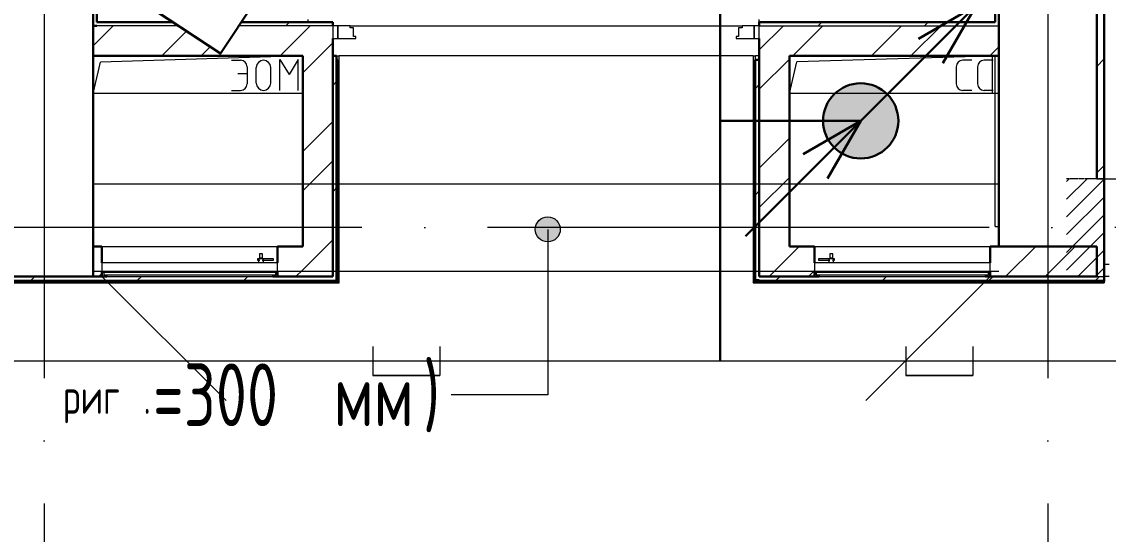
# Model space of a CAD drawing. Header units: millimetres. Extents: x -495897 to 1376592, y -28539 to 470976.
# Drawn here: x -22702 to -18371, y 347632 to 349677 of the extents above; entities that cross this region are included whole.
import ezdxf
from ezdxf.enums import TextEntityAlignment as Align

# ---------------------------------------------------------------- set-up
doc = ezdxf.new("R2010")
doc.units = ezdxf.units.MM
doc.set_wipeout_variables(frame=1)
for name, pattern in [('ADSK_Линия сетки', [25, 20, -2.5, 0, -2.5]), ('ADSK_Сверху', [450, 300, -150]), ('ADSK_Штриховая_ш2 п1_5', [4.5, 3, -1.5])]:
    doc.linetypes.add(name, pattern=pattern)
for name, color, linetype, lineweight in [('Provodka', 151, 'Continuous', 30), ('RC-Видеонаблюдение', 5, 'Continuous', 30), ('RC-Линии_связи-Адресные', 5, 'Continuous', 30), ('Аннотация', 7, 'Continuous', 18), ('Двери', 252, 'Continuous', 9), ('Лестницы', 252, 'Continuous', 9), ('Линии', 7, 'Continuous', 9), ('Оборудование', 8, 'Continuous', 18), ('Ограждение', 252, 'Continuous', 9), ('Оси', 252, 'Continuous', 9), ('Перекрытие', 252, 'Continuous', 18), ('Стены внутренние', 7, 'Continuous', 18), ('Стены наружные', 7, 'Continuous', 18), ('Стены штриховка', 7, 'Continuous', 9)]:
    doc.layers.add(name, color=color, linetype=linetype, lineweight=lineweight)
doc.layers.add('RC-Позиционные_обозначения', color=7, linetype='Continuous')
doc.styles.add('GOST Common_3', font='', dxfattribs={"height": 3.5})
doc.styles.add('GOST Common_5', font='', dxfattribs={"width": 0.9, "height": 2.5})
doc.styles.add('RubezhCAD', font='', dxfattribs={"oblique": 10})
doc.styles.get("Standard").update_dxf_attribs({"font": ''})
doc.styles.get('GOST Common_3').set_extended_font_data('GOST 2.304 type A')
doc.styles.get('GOST Common_5').set_extended_font_data('GOST 2.304 type A')
doc.styles.get('RubezhCAD').set_extended_font_data('GOST type A')
doc.styles.get('Standard').set_extended_font_data('GOST type B')
pattern_1 = [(0, (-32119.8, 96), (0, 600), []), (90, (-32119.8, 96), (-600, 4e-14), [])]

# ---------------------------------------------------------------- blocks, each defined once
blk = doc.blocks.new('*U991')
at = {"layer": 'Provodka'}
h = blk.add_hatch(color=256, dxfattribs=at)
h.paths.add_polyline_path([(150, 0, 0.198912), (106.1, 106.1), (0, 0), (-75, -129.9, 0.57735)])
h.paths.add_polyline_path([(0, 0), (-106.1, -106.1, 0.065543), (-75, -129.9)])
h.paths.add_polyline_path([(0, 0), (-129.9, -75, 0.065543), (-106.1, -106.1)])
h.paths.add_polyline_path([(106.1, 106.1, 0.668179), (-150, 0, 0.131652), (-129.9, -75), (0, 0)])
at = {"layer": 'Provodka', "color": 1}
for p, q in [((0, 0), (459.6, 459.6)), ((459.6, 459.6), (230.4, 327.3)), ((459.6, 459.6), (327.3, 230.4)), ((-459.6, -459.6), (0, 0)), ((0, 0), (-229.3, -132.4)), ((0, 0), (-132.4, -229.3))]:
    blk.add_line(p, q, dxfattribs=at)
at = {"layer": 'Provodka'}
blk.add_circle((0, 0), 150, dxfattribs=at)
blk = doc.blocks.new('RC-UGO-CAM-01')
blk.add_attdef('PSTN', text='', height=2.5).set_placement((4.626, 3.284), align=Align.BOTTOM_LEFT)
at = {"color": 1}
blk.add_wipeout([(3.743, 0), (6.243, 2.499), (6.243, -2.499)], dxfattribs=at)
blk.add_line((6.243, 2.499), (6.243, -2.499), dxfattribs=at)
blk.add_wipeout([(-3.743, -2.499), (-3.741, 2.497), (3.743, 2.499), (3.743, -2.499)], dxfattribs=at)
for q in [(6.243, 2.499), (6.243, -2.499)]:
    blk.add_line((3.743, 0), q, dxfattribs=at)
blk.add_lwpolyline([(3.743, -2.499), (3.743, 2.499), (-3.743, 2.499), (-3.743, -2.499), (3.743, -2.499)], close=True, dxfattribs=at)
blk = doc.blocks.new('1 этаж')
at = {"layer": 'Аннотация', "lineweight": 9, "true_color": 0x636466}
h = blk.add_hatch(color=251, dxfattribs=at)
edge = h.paths.add_edge_path()
edge.add_arc((-19849, -11550.5), 50, 0, 360)
at = {"layer": 'Двери', "lineweight": 18, "true_color": 0x636466}
h = blk.add_hatch(dxfattribs=at)
h.set_pattern_fill('FP_2', color=251, angle=180, style=0, pattern_type=2)
h.set_pattern_definition([(225, (-16940.8, -11543.73), (35.3553, -35.3553), [])])
h.paths.add_polyline_path([(-16350.8, -11738.7), (-16350.8, -11348.7), (-16500.8, -11348.7), (-16500.8, -11738.7)])
h.paths.add_polyline_path([(-17780.8, -11738.7), (-17630.8, -11738.7), (-17630.8, -11348.7), (-17780.8, -11348.7)])
at = {"layer": 'Ограждение', "true_color": 0x636466}
h = blk.add_hatch(dxfattribs=at)
h.set_pattern_fill('FP_26', color=251, style=0, pattern_type=2)
h.set_pattern_definition(pattern_1)
h.paths.add_polyline_path([(-20680.8, -11763.7), (-20680.8, -10858.7), (-20690.8, -10858.7), (-20690.8, -10873.7), (-20685.8, -10873.7), (-20685.8, -11758.7)])
h = blk.add_hatch(dxfattribs=at)
h.set_pattern_fill('FP_25', color=251, style=0, pattern_type=2)
h.set_pattern_definition(pattern_1)
h.paths.add_polyline_path([(-19030.8, -11763.7), (-19025.8, -11758.7), (-19025.8, -10878.7), (-19020.8, -10878.7), (-19020.8, -10858.7), (-19030.8, -10858.7), (-19030.8, -11758.7)])
h = blk.add_hatch(dxfattribs=at)
h.set_pattern_fill('FP_26', color=251, style=0, pattern_type=2)
h.set_pattern_definition(pattern_1)
h.paths.add_polyline_path([(-20844.2, -11763.7), (-20680.8, -11763.7), (-20685.8, -11758.7), (-22850.9, -11758.7), (-22850.9, -11763.7), (-21561.7, -11763.7)])
h = blk.add_hatch(dxfattribs=at)
h.set_pattern_fill('FP_26', color=251, style=0, pattern_type=2)
h.set_pattern_definition(pattern_1)
h.paths.add_polyline_path([(-19005.8, -11763.7), (-17630.8, -11763.7), (-17630.8, -11758.7), (-19025.8, -11758.7), (-19030.8, -11763.7), (-19020.7, -11763.7)])
at = {"color": 251, "lineweight": 18, "true_color": 0x636466}
for p, q in [((-20825.8, -10858.7), (-21631.2, -10883.7)), ((-18050.8, -10858.7), (-18856.8, -10881.6)), ((-21660.8, -11008.7), (-21631.2, -10883.7)), ((-21109.8, -10876), (-21073.3, -10876)), ((-21047.2, -10902.1), (-21047.2, -10969.9)), ((-21010.7, -10967.3), (-21010.7, -10904.7)), ((-20953.3, -10967.3), (-20953.3, -10904.7)), ((-20916.8, -10873.4), (-20880.2, -10933.4)), ((-20916.8, -10996), (-20916.8, -10873.4)), ((-20843.7, -10873.4), (-20880.2, -10933.4)), ((-20843.7, -10996), (-20843.7, -10873.4)), ((-18885.8, -11008.7), (-18856.8, -10881.6)), ((-18220.9, -10902.1), (-18220.9, -10969.9)), ((-18158.3, -10876), (-18194.8, -10876)), ((-18135.9, -10902.1), (-18135.9, -10969.9)), ((-18073.3, -10876), (-18109.8, -10876)), ((-21083.7, -10928.2), (-21047.2, -10928.2)), ((-21109.8, -10996), (-21073.3, -10996)), ((-18158.3, -10996), (-18194.8, -10996)), ((-18073.3, -10996), (-18109.8, -10996)), ((-20825.8, -11008.7), (-21660.8, -11008.7)), ((-18050.8, -11008.7), (-18885.8, -11008.7))]:
    blk.add_line(p, q, dxfattribs=at)
for centre, radius, start, end in [((-21073.3, -10902.1), 26.1, 0, 90), ((-20982, -10904.7), 28.7, 0, 180), ((-18194.8, -10902.1), 26.1, 90, 180), ((-18109.8, -10902.1), 26.1, 90, 180), ((-21073.3, -10969.9), 26.1, 270, 0), ((-20982, -10967.3), 28.7, 180, 0), ((-18194.8, -10969.9), 26.1, 180, 270), ((-18109.8, -10969.9), 26.1, 180, 270)]:
    blk.add_arc(centre, radius, start, end, dxfattribs=at)
at = {"layer": 'Аннотация', "color": 251, "lineweight": 9, "true_color": 0x636466}
for p, q in [((-19849, -11550.5), (-19849, -12210.4)), ((-20227.4, -12210.4), (-20233.6, -12210.4)), ((-19849, -12210.4), (-20227.4, -12210.4))]:
    blk.add_line(p, q, dxfattribs=at)
blk.add_circle((-19849, -11550.5), 50, dxfattribs=at)
at = {"layer": 'Двери', "color": 251, "true_color": 0x636466}
for p, q in [((-20705.8, -10738.7), (-20705.8, -10788.7)), ((-20685.8, -10738.7), (-20705.8, -10738.7)), ((-20685.8, -10788.7), (-20685.8, -10738.7)), ((-20636.8, -10738.7), (-20685.8, -10738.7)), ((-20685.8, -10738.7), (-20685.8, -10788.7)), ((-20636.8, -10746.7), (-20636.8, -10738.7)), ((-19074.8, -10738.7), (-19074.8, -10746.7)), ((-19025.8, -10738.7), (-19074.8, -10738.7)), ((-19005.8, -10738.7), (-19025.8, -10738.7)), ((-19025.8, -10738.7), (-19025.8, -10788.7)), ((-19025.8, -10788.7), (-19025.8, -10738.7)), ((-19005.8, -10788.7), (-19005.8, -10738.7)), ((-20622.8, -10746.7), (-20636.8, -10746.7)), ((-20622.8, -10780.7), (-20622.8, -10746.7)), ((-20613.8, -10780.7), (-20622.8, -10780.7)), ((-20613.8, -10788.7), (-20613.8, -10780.7)), ((-19088.8, -10780.7), (-19097.8, -10780.7)), ((-19097.8, -10780.7), (-19097.8, -10788.7)), ((-19074.8, -10746.7), (-19088.8, -10746.7)), ((-19088.8, -10746.7), (-19088.8, -10780.7)), ((-20705.8, -10788.7), (-20685.8, -10788.7)), ((-20685.8, -10788.7), (-20613.8, -10788.7)), ((-19097.8, -10788.7), (-19025.8, -10788.7)), ((-19025.8, -10788.7), (-19005.8, -10788.7)), ((-17630.8, -11688.7), (-17610.8, -11688.7)), ((-17630.8, -11738.7), (-17630.8, -11688.7)), ((-17610.8, -11738.7), (-17630.8, -11738.7))]:
    blk.add_line(p, q, dxfattribs=at)
at = {"layer": 'Двери', "color": 251, "linetype": 'ADSK_Штриховая_ш2 п1_5', "true_color": 0x636466}
for p, q in [((-17630.8, -11348.7), (-17780.8, -11348.7)), ((-17630.8, -11738.7), (-17630.8, -11348.7)), ((-17780.8, -11738.7), (-17630.8, -11738.7))]:
    blk.add_line(p, q, dxfattribs=at)
at = {"layer": 'Лестницы', "color": 251, "true_color": 0x636466}
blk.add_line((-20636.8, -10738.7), (-19074.8, -10738.7), dxfattribs=at)
at = {"layer": 'Линии', "color": 251, "linetype": 'ADSK_Сверху', "ltscale": 100, "true_color": 0x636466}
for p, q in [((-21660.8, -11368.7), (-18050.8, -11368.7)), ((-18050.8, -11718.7), (-21660.8, -11718.7))]:
    blk.add_line(p, q, dxfattribs=at)
at = {"layer": 'Оборудование', "color": 251, "true_color": 0x636466}
for p, q in [((-20998.4, -11648.4), (-20998.4, -11665.9)), ((-20986.2, -11648.4), (-20998.4, -11648.4)), ((-20986.2, -11665.9), (-20986.2, -11648.4)), ((-18725.4, -11648.4), (-18725.4, -11665.9)), ((-18713.2, -11648.4), (-18725.4, -11648.4)), ((-18713.2, -11665.9), (-18713.2, -11648.4)), ((-21625.8, -11683.7), (-21625.8, -11720.1)), ((-20925.8, -11683.7), (-21625.8, -11683.7)), ((-20997.1, -11668.4), (-21005.4, -11668.4)), ((-21005.4, -11668.4), (-21005.4, -11673.4)), ((-21005.4, -11673.4), (-20997.1, -11673.4)), ((-21002, -11667.8), (-21002, -11683.7)), ((-20982.7, -11667.8), (-21002, -11667.8)), ((-20998.4, -11665.9), (-21000.4, -11667.8)), ((-20986.2, -11665.9), (-20998.4, -11665.9)), ((-20941.7, -11668.4), (-20987.5, -11668.4)), ((-20987.5, -11673.4), (-20941.7, -11673.4)), ((-20984.2, -11667.8), (-20986.2, -11665.9)), ((-20982.7, -11683.7), (-20982.7, -11667.8)), ((-20941.7, -11673.4), (-20941.7, -11668.4)), ((-20925.8, -11720.1), (-20925.8, -11683.7)), ((-18785.8, -11683.7), (-18785.8, -11720.1)), ((-18085.8, -11683.7), (-18785.8, -11683.7)), ((-18770, -11668.4), (-18770, -11673.4)), ((-18724.1, -11668.4), (-18770, -11668.4)), ((-18770, -11673.4), (-18724.1, -11673.4)), ((-18729, -11667.8), (-18729, -11683.7)), ((-18709.7, -11667.8), (-18729, -11667.8)), ((-18725.4, -11665.9), (-18727.4, -11667.8)), ((-18713.2, -11665.9), (-18725.4, -11665.9)), ((-18706.2, -11668.4), (-18714.5, -11668.4)), ((-18714.5, -11673.4), (-18706.2, -11673.4)), ((-18711.2, -11667.8), (-18713.2, -11665.9)), ((-18709.7, -11683.7), (-18709.7, -11667.8)), ((-18706.2, -11673.4), (-18706.2, -11668.4)), ((-18085.8, -11720.1), (-18085.8, -11683.7)), ((-21624.9, -11721), (-20926.7, -11721)), ((-21618.8, -11721), (-21618.8, -11730.8)), ((-21617.8, -11731.7), (-20933.8, -11731.7)), ((-21606.8, -11733.3), (-21606.8, -11738.7)), ((-20944.8, -11738.7), (-20944.8, -11733.3)), ((-20932.8, -11730.8), (-20932.8, -11721)), ((-18784.9, -11721), (-18086.7, -11721)), ((-18778.8, -11721), (-18778.8, -11730.8)), ((-18777.8, -11731.7), (-18093.8, -11731.7)), ((-18766.8, -11733.3), (-18766.8, -11738.7)), ((-18104.8, -11738.7), (-18104.8, -11733.3)), ((-18092.8, -11730.8), (-18092.8, -11721)), ((-21625.8, -11738.7), (-21130.8, -12233.7)), ((-21606.8, -11738.7), (-20944.8, -11738.7)), ((-18766.8, -11738.7), (-18104.8, -11738.7)), ((-18085.8, -11738.7), (-18580.8, -12233.7))]:
    blk.add_line(p, q, dxfattribs=at)
for points, knots in [([(-21625.8, -11720.1), (-21625.8, -11720.2), (-21625.8, -11720.4), (-21625.7, -11720.6), (-21625.5, -11720.8), (-21625.4, -11720.9), (-21625.2, -11721), (-21625.1, -11721), (-21625, -11721), (-21624.9, -11721)], [-1, -1, -1, -1, -0.833333, -0.666667, -0.5, -0.333333, -0.25, -0.166667, 0, 0, 0, 0]), ([(-21618.8, -11730.8), (-21618.8, -11730.9), (-21618.8, -11731), (-21618.7, -11731.2), (-21618.6, -11731.4), (-21618.4, -11731.5), (-21618.3, -11731.6), (-21618.2, -11731.7), (-21618.1, -11731.7), (-21617.9, -11731.7), (-21617.8, -11731.7)], [-1, -1, -1, -1, -0.833333, -0.666667, -0.541667, -0.416667, -0.333333, -0.25, -0.166667, 0, 0, 0, 0]), ([(-21608.3, -11731.7), (-21608.2, -11731.7), (-21608, -11731.8), (-21607.7, -11731.8), (-21607.6, -11731.9), (-21607.4, -11732), (-21607.2, -11732.2), (-21607.1, -11732.3), (-21607, -11732.5), (-21606.9, -11732.7), (-21606.8, -11732.9), (-21606.8, -11733.1), (-21606.8, -11733.3)], [-1, -1, -1, -1, -0.833333, -0.75, -0.666667, -0.583333, -0.5, -0.416667, -0.333333, -0.25, -0.166667, 0, 0, 0, 0]), ([(-20944.8, -11733.3), (-20944.8, -11733.1), (-20944.8, -11732.9), (-20944.7, -11732.7), (-20944.6, -11732.5), (-20944.5, -11732.3), (-20944.4, -11732.2), (-20944.2, -11732), (-20944, -11731.9), (-20943.9, -11731.8), (-20943.6, -11731.8), (-20943.4, -11731.7), (-20943.3, -11731.7)], [0, 0, 0, 0, 0.166667, 0.25, 0.333333, 0.416667, 0.5, 0.583333, 0.666667, 0.75, 0.833333, 1, 1, 1, 1]), ([(-20933.8, -11731.7), (-20933.7, -11731.7), (-20933.5, -11731.7), (-20933.4, -11731.7), (-20933.3, -11731.6), (-20933.2, -11731.5), (-20933, -11731.4), (-20932.9, -11731.2), (-20932.8, -11731), (-20932.8, -11730.9), (-20932.8, -11730.8)], [0, 0, 0, 0, 0.166667, 0.25, 0.333333, 0.416667, 0.541667, 0.666667, 0.833333, 1, 1, 1, 1]), ([(-20926.7, -11721), (-20926.6, -11721), (-20926.5, -11721), (-20926.4, -11721), (-20926.2, -11720.9), (-20926.1, -11720.8), (-20925.9, -11720.6), (-20925.8, -11720.4), (-20925.8, -11720.2), (-20925.8, -11720.1)], [0, 0, 0, 0, 0.166667, 0.25, 0.333333, 0.5, 0.666667, 0.833333, 1, 1, 1, 1]), ([(-18785.8, -11720.1), (-18785.8, -11720.2), (-18785.8, -11720.4), (-18785.7, -11720.6), (-18785.6, -11720.7), (-18785.4, -11720.8), (-18785.3, -11720.9), (-18785.1, -11721), (-18785, -11721), (-18784.9, -11721)], [0, 0, 0, 0, 0.166667, 0.333333, 0.458333, 0.583333, 0.708333, 0.833333, 1, 1, 1, 1]), ([(-18778.8, -11730.8), (-18778.8, -11730.9), (-18778.8, -11731), (-18778.7, -11731.2), (-18778.6, -11731.4), (-18778.4, -11731.5), (-18778.3, -11731.6), (-18778.2, -11731.7), (-18778.1, -11731.7), (-18777.9, -11731.7), (-18777.8, -11731.7)], [0, 0, 0, 0, 0.166667, 0.333333, 0.458333, 0.583333, 0.666667, 0.75, 0.833333, 1, 1, 1, 1]), ([(-18768.3, -11731.7), (-18768.2, -11731.7), (-18768, -11731.8), (-18767.7, -11731.8), (-18767.6, -11731.9), (-18767.4, -11732), (-18767.2, -11732.2), (-18767.1, -11732.3), (-18767, -11732.5), (-18766.9, -11732.7), (-18766.8, -11732.9), (-18766.8, -11733.1), (-18766.8, -11733.3)], [0, 0, 0, 0, 0.166667, 0.25, 0.333333, 0.416667, 0.5, 0.583333, 0.666667, 0.75, 0.833333, 1, 1, 1, 1]), ([(-18104.8, -11733.3), (-18104.8, -11733.1), (-18104.8, -11732.9), (-18104.7, -11732.7), (-18104.6, -11732.5), (-18104.5, -11732.3), (-18104.4, -11732.2), (-18104.2, -11732), (-18104, -11731.9), (-18103.9, -11731.8), (-18103.6, -11731.8), (-18103.4, -11731.7), (-18103.3, -11731.7)], [-1, -1, -1, -1, -0.833333, -0.75, -0.666667, -0.583333, -0.5, -0.416667, -0.333333, -0.25, -0.166667, 0, 0, 0, 0]), ([(-18093.8, -11731.7), (-18093.7, -11731.7), (-18093.5, -11731.7), (-18093.4, -11731.7), (-18093.3, -11731.6), (-18093.2, -11731.5), (-18093, -11731.4), (-18092.9, -11731.2), (-18092.8, -11731), (-18092.8, -11730.9), (-18092.8, -11730.8)], [-1, -1, -1, -1, -0.833333, -0.75, -0.666667, -0.583333, -0.458333, -0.333333, -0.166667, 0, 0, 0, 0]), ([(-18086.7, -11721), (-18086.6, -11721), (-18086.5, -11721), (-18086.3, -11721), (-18086.2, -11720.9), (-18086, -11720.7), (-18085.9, -11720.6), (-18085.8, -11720.4), (-18085.8, -11720.2), (-18085.8, -11720.1)], [-1, -1, -1, -1, -0.833333, -0.75, -0.583333, -0.458333, -0.333333, -0.166667, 0, 0, 0, 0])]:
    blk.add_open_spline(points, degree=3, knots=knots, dxfattribs=at)
at = {"layer": 'Ограждение', "color": 251, "true_color": 0x636466}
for p, q in [((-20805.8, -10713.7), (-20805.8, -10723.7)), ((-19005.8, -10723.7), (-19005.8, -10713.7)), ((-20690.8, -10858.7), (-20680.8, -10858.7)), ((-20680.8, -11763.7), (-20680.8, -10858.7)), ((-19030.8, -10858.7), (-19020.8, -10858.7)), ((-19030.8, -10858.7), (-19030.8, -11763.7)), ((-19020.8, -10873.7), (-19020.8, -10858.7)), ((-18075.8, -11008.7), (-18075.8, -10858.7)), ((-22850.9, -11763.7), (-20680.8, -11763.7)), ((-20680.8, -11763.7), (-20685.8, -11758.7)), ((-19030.8, -11763.7), (-19025.8, -11758.7)), ((-19030.8, -11763.7), (-17630.8, -11763.7)), ((-17630.8, -11758.7), (-17630.8, -11763.7))]:
    blk.add_line(p, q, dxfattribs=at)
at = {"layer": 'Оси', "color": 251, "linetype": 'ADSK_Линия сетки', "ltscale": 100, "true_color": 0x636466}
for p, q in [((-21855.8, -2643.7), (-21855.8, -33769.9)), ((-17855.8, -2643.7), (-17855.8, -33769.9)), ((4411.5, -11543.7), (-72528.1, -11543.7))]:
    blk.add_line(p, q, dxfattribs=at)
at = {"layer": 'Перекрытие', "color": 251, "ltscale": 100, "true_color": 0x636466}
for p, q in [((-20825.8, -11008.7), (-21660.8, -11008.7)), ((-18065.8, -11008.7), (-18885.8, -11008.7))]:
    blk.add_line(p, q, dxfattribs=at)
at = {"layer": 'Стены внутренние', "color": 251, "lineweight": 30, "true_color": 0x636466}
for p, q in [((-17660.8, -11348.7), (-17660.8, -5343.7)), ((-18050.8, -6088.7), (-18050.8, -10738.7)), ((-21660.8, -11738.7), (-21660.8, -10858.7)), ((-18050.8, -10858.7), (-18050.8, -11618.7)), ((-17630.8, -11738.7), (-17630.8, -11348.7)), ((-18050.8, -11618.7), (-17660.8, -11618.7)), ((-17660.8, -11618.7), (-17660.8, -11738.7))]:
    blk.add_line(p, q, dxfattribs=at)
at = {"layer": 'Стены внутренние', "color": 251, "true_color": 0x636466}
for p, q in [((-17630.8, -11348.7), (-16500.8, -11348.7)), ((-17660.8, -11738.7), (-17630.8, -11738.7))]:
    blk.add_line(p, q, dxfattribs=at)
at = {"layer": 'Стены наружные', "color": 251, "lineweight": 30, "true_color": 0x636466}
for p, q in [((-21660.8, -3543.7), (-21660.8, -10858.7)), ((-21645.8, -10723.7), (-21645.8, -3558.7)), ((-17630.8, -11348.7), (-17630.8, -5373.7)), ((-18050.8, -10738.7), (-18050.8, -6088.7)), ((-18065.8, -6488.1), (-18065.8, -10723.7)), ((-21645.8, -10738.7), (-21660.8, -10738.7)), ((-20705.8, -10723.7), (-21645.8, -10723.7)), ((-20705.8, -10738.7), (-20705.8, -10723.7)), ((-18065.8, -10723.7), (-19005.8, -10723.7)), ((-19005.8, -10723.7), (-19005.8, -10738.7)), ((-18050.8, -10858.7), (-18050.8, -10738.7)), ((-20705.8, -10788.7), (-20705.8, -11738.7)), ((-19005.8, -11738.7), (-19005.8, -10788.7)), ((-21660.8, -10858.7), (-20825.8, -10858.7)), ((-20825.8, -10858.7), (-20825.8, -11618.7)), ((-20690.8, -10858.7), (-20705.8, -10858.7)), ((-20690.8, -10858.7), (-20690.8, -11753.7)), ((-18885.8, -10858.7), (-18050.8, -10858.7)), ((-18885.8, -11618.7), (-18885.8, -10858.7)), ((-20685.8, -10873.7), (-20690.8, -10873.7)), ((-20685.8, -11758.7), (-20685.8, -10873.7)), ((-19020.8, -10878.7), (-19025.8, -10878.7)), ((-19025.8, -10878.7), (-19025.8, -11758.7)), ((-19020.8, -10873.7), (-19020.8, -10878.7)), ((-19005.8, -10873.7), (-19020.8, -10873.7)), ((-21625.8, -11618.7), (-21660.8, -11618.7)), ((-21660.8, -11618.7), (-21660.8, -11738.7)), ((-21625.8, -11683.7), (-21625.8, -11618.7)), ((-20825.8, -11618.7), (-20925.8, -11618.7)), ((-20925.8, -11618.7), (-20925.8, -11683.7)), ((-18785.8, -11618.7), (-18885.8, -11618.7)), ((-18785.8, -11683.7), (-18785.8, -11618.7)), ((-18050.8, -11618.7), (-18085.8, -11618.7)), ((-18085.8, -11618.7), (-18085.8, -11683.7)), ((-21625.8, -11738.7), (-21625.8, -11720.4)), ((-20925.8, -11720.4), (-20925.8, -11738.7)), ((-18785.8, -11738.7), (-18785.8, -11720.4)), ((-18085.8, -11720.4), (-18085.8, -11738.7)), ((-22865.9, -11758.7), (-20685.8, -11758.7)), ((-21606.8, -11738.7), (-22050.8, -11738.7)), ((-20705.8, -11738.7), (-20944.8, -11738.7)), ((-19025.8, -11758.7), (-17630.8, -11758.7)), ((-19020.8, -11753.7), (-19005.8, -11753.7)), ((-18766.8, -11738.7), (-19005.8, -11738.7)), ((-17660.8, -11738.7), (-18104.8, -11738.7)), ((-17630.8, -11758.7), (-17630.8, -11738.7))]:
    blk.add_line(p, q, dxfattribs=at)
at = {"layer": 'Стены наружные', "color": 251, "linetype": 'Continuous', "lineweight": 9, "true_color": 0x636466}
for p, q in [((-21660.8, -10818), (-21581.5, -10738.7)), ((-21387.2, -10858.7), (-21267.2, -10738.7)), ((-21317.1, -10738.7), (-21302.1, -10723.7)), ((-21230.1, -10858.7), (-21110.1, -10738.7)), ((-20915.8, -10858.7), (-20795.8, -10738.7)), ((-20892.8, -10738.7), (-20877.8, -10723.7)), ((-19005.8, -10834.6), (-18909.9, -10738.7)), ((-18872.8, -10858.7), (-18752.8, -10738.7)), ((-18771.5, -10738.7), (-18756.5, -10723.7)), ((-18558.5, -10858.7), (-18438.5, -10738.7)), ((-18401.3, -10858.7), (-18281.3, -10738.7)), ((-18347.2, -10738.7), (-18332.2, -10723.7)), ((-20825.8, -10925.9), (-20705.8, -10805.9)), ((-18087, -10858.7), (-18050.8, -10822.5)), ((-20690.8, -10890.3), (-20685.8, -10885.3)), ((-19005.8, -10991.8), (-18885.8, -10871.8)), ((-17660.8, -10900.8), (-17630.8, -10870.8)), ((-20690.8, -10961), (-20685.8, -10956)), ((-19025.8, -10922.3), (-19020.8, -10917.3)), ((-20705.8, -10976), (-20690.8, -10961)), ((-19025.8, -10993), (-19020.8, -10988)), ((-19020.8, -10988), (-19005.8, -10973)), ((-20690.8, -11031.7), (-20685.8, -11026.7)), ((-19025.8, -11063.7), (-19020.8, -11058.7)), ((-20825.8, -11240.2), (-20705.8, -11120.2)), ((-20690.8, -11102.4), (-20685.8, -11097.4)), ((-19025.8, -11134.5), (-19020.8, -11129.5)), ((-20690.8, -11173.1), (-20685.8, -11168.1)), ((-19025.8, -11205.2), (-19020.8, -11200.2)), ((-19005.8, -11306.1), (-18885.8, -11186.1)), ((-20690.8, -11243.8), (-20685.8, -11238.8)), ((-20825.8, -11397.4), (-20705.8, -11277.4)), ((-19025.8, -11275.9), (-19020.8, -11270.9)), ((-17654.4, -11318.7), (-17630.8, -11295.1)), ((-20690.8, -11314.5), (-20685.8, -11309.5)), ((-19025.8, -11346.6), (-19020.8, -11341.6)), ((-19005.8, -11463.2), (-18885.8, -11343.2)), ((-17660.8, -11325.1), (-17654.4, -11318.7)), ((-20705.8, -11400.2), (-20690.8, -11385.2)), ((-20690.8, -11385.2), (-20685.8, -11380.2)), ((-19025.8, -11417.3), (-19020.8, -11412.3)), ((-19020.8, -11412.3), (-19005.8, -11397.3)), ((-20690.8, -11455.9), (-20685.8, -11450.9)), ((-19025.8, -11488), (-19020.8, -11483)), ((-20690.8, -11526.7), (-20685.8, -11521.7)), ((-19025.8, -11558.7), (-19020.8, -11553.7)), ((-20825.8, -11711.7), (-20705.8, -11591.7)), ((-20690.8, -11597.4), (-20685.8, -11592.4)), ((-19025.8, -11629.4), (-19020.8, -11624.4)), ((-18885.8, -11657.5), (-18847, -11618.7)), ((-18024.1, -11738.7), (-17904.1, -11618.7)), ((-17866.9, -11738.7), (-17746.9, -11618.7)), ((-20690.8, -11668.1), (-20685.8, -11663.1)), ((-18967, -11738.7), (-18885.8, -11657.5)), ((-21638.6, -11738.7), (-21625.8, -11725.9)), ((-20852.8, -11738.7), (-20825.8, -11711.7)), ((-20690.8, -11738.8), (-20685.8, -11733.8)), ((-19025.8, -11700.1), (-19020.8, -11695.1)), ((-18809.8, -11738.7), (-18785.8, -11714.7)), ((-21912.8, -11758.7), (-21907.8, -11753.7)), ((-21907.8, -11753.7), (-21892.8, -11738.7)), ((-21842.1, -11758.7), (-21837.1, -11753.7)), ((-21771.4, -11758.7), (-21766.4, -11753.7)), ((-21700.7, -11758.7), (-21695.7, -11753.7)), ((-21630, -11758.7), (-21625, -11753.7)), ((-21559.3, -11758.7), (-21554.3, -11753.7)), ((-21488.6, -11758.7), (-21483.6, -11753.7)), ((-21483.6, -11753.7), (-21468.6, -11738.7)), ((-21417.8, -11758.7), (-21412.8, -11753.7)), ((-21347.1, -11758.7), (-21342.1, -11753.7)), ((-21276.4, -11758.7), (-21271.4, -11753.7)), ((-21205.7, -11758.7), (-21200.7, -11753.7)), ((-21135, -11758.7), (-21130, -11753.7)), ((-21064.3, -11758.7), (-21059.3, -11753.7)), ((-21059.3, -11753.7), (-21044.3, -11738.7)), ((-20993.6, -11758.7), (-20988.6, -11753.7)), ((-20922.9, -11758.7), (-20917.9, -11753.7)), ((-20852.2, -11758.7), (-20847.2, -11753.7)), ((-20781.5, -11758.7), (-20776.5, -11753.7)), ((-20710.7, -11758.7), (-20705.7, -11753.7)), ((-19013.7, -11758.7), (-19008.7, -11753.7)), ((-18943, -11758.7), (-18938, -11753.7)), ((-18938, -11753.7), (-18923, -11738.7)), ((-18872.3, -11758.7), (-18867.3, -11753.7)), ((-18801.6, -11758.7), (-18796.6, -11753.7)), ((-18730.8, -11758.7), (-18725.8, -11753.7)), ((-18660.1, -11758.7), (-18655.1, -11753.7)), ((-18589.4, -11758.7), (-18584.4, -11753.7)), ((-18518.7, -11758.7), (-18513.7, -11753.7)), ((-18513.7, -11753.7), (-18498.7, -11738.7)), ((-18448, -11758.7), (-18443, -11753.7)), ((-18377.3, -11758.7), (-18372.3, -11753.7)), ((-18306.6, -11758.7), (-18301.6, -11753.7)), ((-18235.9, -11758.7), (-18230.9, -11753.7)), ((-18165.2, -11758.7), (-18160.2, -11753.7)), ((-18094.4, -11758.7), (-18089.4, -11753.7)), ((-18089.4, -11753.7), (-18074.4, -11738.7)), ((-18023.7, -11758.7), (-18018.7, -11753.7)), ((-17953, -11758.7), (-17948, -11753.7)), ((-17882.3, -11758.7), (-17877.3, -11753.7)), ((-17811.6, -11758.7), (-17806.6, -11753.7)), ((-17740.9, -11758.7), (-17735.9, -11753.7)), ((-17670.2, -11758.7), (-17665.2, -11753.7)), ((-17665.2, -11753.7), (-17650.2, -11738.7))]:
    blk.add_line(p, q, dxfattribs=at)
at = {"layer": 'Стены наружные', "color": 251, "true_color": 0x636466}
for p, q in [((-20636.8, -10738.7), (-19074.8, -10738.7)), ((-19030.8, -10858.7), (-20680.8, -10858.7)), ((-19005.8, -10858.7), (-19020.8, -10858.7)), ((-18065.8, -11538.7), (-18065.8, -10858.7)), ((-17660.8, -11348.7), (-17630.8, -11348.7)), ((-18065.8, -11538.7), (-18050.8, -11538.7)), ((-21625.8, -11618.7), (-20925.8, -11618.7)), ((-18785.8, -11618.7), (-18085.8, -11618.7))]:
    blk.add_line(p, q, dxfattribs=at)
at = {"layer": 'Стены штриховка', "color": 251, "true_color": 0x636466}
for p, q in [((-20705.8, -10738.7), (-21645.8, -10738.7)), ((-19005.8, -10738.7), (-18050.8, -10738.7)), ((-19020.8, -10878.7), (-19020.8, -11753.7)), ((-22865.9, -11753.7), (-20690.8, -11753.7)), ((-19005.8, -11753.7), (-17630.8, -11753.7))]:
    blk.add_line(p, q, dxfattribs=at)
at = {"layer": 'Аннотация', "color": 251, "true_color": 0x636466, "width": 0.9}
for s, height, style, p in [(')', 250, 'GOST Common_3', (-20345.4, -12335.4)), ('=300', 250, 'GOST Common_3', (-21422.9, -12335.4)), ('мм', 250, 'GOST Common_3', (-20702.6, -12335.4)), ('риг', 138.75, 'GOST Common_5', (-21782, -12286.2)), ('.', 138.8, 'GOST Common_5', (-21460.5, -12286.2))]:
    blk.add_text(s, height=height, dxfattribs=dict(at, style=style)).set_placement(p)

msp = doc.modelspace()

# ---------------------------------------------------------------- linework, layer by layer
at = {"layer": 'RC-Линии_связи-Адресные'}
for p, q in [((-19918.463, 348322.75), (-19918.463, 349861.703)), ((-19358.148, 349281.042), (-19918.463, 349281.042))]:
    msp.add_line(p, q, dxfattribs=at)
at = {"layer": 'RC-Линии_связи-Адресные', "color": 0, "lineweight": 5}
for p, q in [((-21303.269, 348381.261), (-21303.269, 348265.135)), ((-21036.17, 348381.261), (-21036.17, 348265.135)), ((-19178.801, 348381.261), (-19178.801, 348265.135)), ((-18911.703, 348381.261), (-18911.703, 348265.135)), ((-21303.269, 348265.135), (-21036.17, 348265.135)), ((-21036.17, 348265.135), (-21303.269, 348265.135)), ((-19178.801, 348265.135), (-18911.703, 348265.135)), ((-18911.703, 348265.135), (-19178.801, 348265.135))]:
    msp.add_line(p, q, dxfattribs=at)
at = {"layer": 'RC-Линии_связи-Адресные', "lineweight": 5}
for p in [(-19010.764, 348322.75), (-19010.764, 348322.75), (-5106.161, 348322.75), (-4447.385, 348322.75), (-9454.59, 348322.75)]:
    msp.add_line(p, (-26672.324, 348322.75), dxfattribs=at)

# ---------------------------------------------------------------- block references
for name, p in [('1 этаж', (-756.474, 360398.765)), ('*U991', (-19358.148, 349281.042))]:
    msp.add_blockref(name, p)

# ---------------------------------------------------------------- next in the draw order: block references
at = {"layer": 'RC-Видеонаблюдение'}
ref = msp.add_blockref('RC-UGO-CAM-01', (-21911.695, 349999.632), dxfattribs=dict(at, xscale=100, yscale=100, zscale=100, rotation=56.49973792166938))
ref.add_attrib('PSTN', 'ВК1.19', (-21770.16, 350774.156), dxfattribs={"layer": 'RC-Позиционные_обозначения', "height": 250, "style": 'RubezhCAD', "oblique": 10})

doc.saveas('drawing.dxf')
